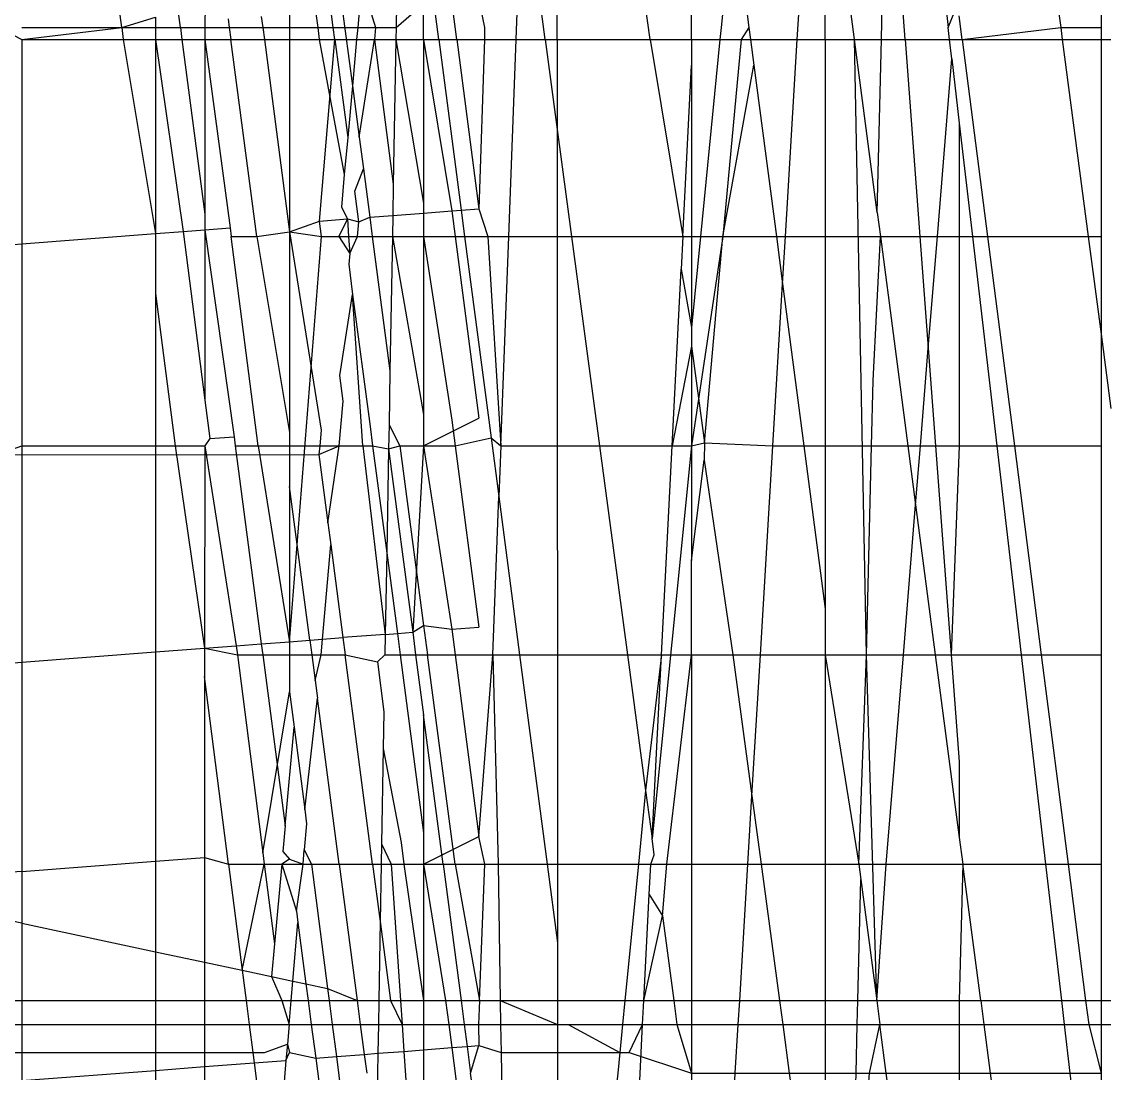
# Model space of a CAD drawing. Extents: x -24961 to 905641, y -154323 to 635957.
# Drawn here: x 396132.732 to 396135.988, y -143407.094 to -143403.946 of the extents above; entities that cross this region are included whole.
import ezdxf

# ---------------------------------------------------------------- set-up
doc = ezdxf.new("R2010")
doc.units = 0
doc.header["$LTSCALE"] = 1000
doc.header["$MEASUREMENT"] = 0

msp = doc.modelspace()

# ---------------------------------------------------------------- linework, layer by layer
for p, q in [((396133.0312, -143403.9625), (396132.9511, -143403.3361)), ((396133.2068, -143403.9625), (396133.1329, -143403.4001)), ((396133.2806, -143403.8922), (396133.2805, -143403.9625)), ((396133.6088, -143403.8922), (396133.618, -143403.9625)), ((396133.6645, -143403.9625), (396133.6553, -143403.8922)), ((396133.6894, -143403.8922), (396133.7218, -143404.1376)), ((396133.744, -143403.8922), (396133.7377, -143403.9625)), ((396133.8538, -143403.8922), (396133.8525, -143403.9625)), ((396133.8525, -143403.9625), (396133.9348, -143403.8922)), ((396133.9348, -143403.9989), (396133.9348, -143403.8922)), ((396133.9804, -143403.9989), (396133.9664, -143403.8922)), ((396134.0341, -143403.9989), (396134.0201, -143403.8922)), ((396134.1007, -143403.8796), (396134.1169, -143403.9625)), ((396134.2124, -143403.9989), (396134.2165, -143403.8922)), ((396134.2991, -143403.9989), (396134.2848, -143403.8922)), ((396134.335, -143403.9989), (396134.335, -143403.8922)), ((396134.613, -143403.9989), (396134.5987, -143403.8922)), ((396134.7367, -143403.9989), (396134.7367, -143403.8922)), ((396134.8323, -143403.8938), (396134.8255, -143403.9625)), ((396134.8997, -143403.8922), (396134.9089, -143403.9625)), ((396135.0536, -143403.9989), (396135.06, -143403.8922)), ((396135.1376, -143403.9989), (396135.1376, -143403.8922)), ((396135.2248, -143403.9989), (396135.2108, -143403.8922)), ((396135.3055, -143403.9989), (396135.3081, -143403.8922)), ((396135.3767, -143403.9989), (396135.3687, -143403.8922)), ((396135.497, -143403.8922), (396135.5051, -143403.9625)), ((396135.5051, -143403.9625), (396135.5339, -143403.8922)), ((396135.833, -143403.8922), (396135.8422, -143403.9625)), ((396135.9629, -143403.8922), (396135.9629, -143403.9625)), ((396133.0312, -143403.9625), (396133.1329, -143403.9318)), ((396133.1329, -143403.9318), (396133.1329, -143403.9625)), ((396133.4492, -143403.9295), (396133.4535, -143403.9625)), ((396133.5339, -143403.923), (396133.5339, -143403.9625)), ((396133.7733, -143403.9047), (396133.7914, -143403.9625)), ((396135.5476, -143403.9989), (396135.5385, -143403.9283)), ((396132.732, -143403.9989), (396133.0312, -143403.9625)), ((396132.732, -143403.9625), (396133.0312, -143403.9625)), ((396133.0312, -143403.9625), (396133.1329, -143403.9625)), ((396133.0312, -143403.9625), (396133.0358, -143403.9989)), ((396133.1329, -143403.9625), (396133.2068, -143403.9625)), ((396133.1329, -143403.9625), (396133.1329, -143403.9989)), ((396133.2068, -143403.9625), (396133.2805, -143403.9625)), ((396133.2068, -143403.9625), (396133.2116, -143403.9989)), ((396133.2805, -143403.9625), (396133.3534, -143403.9625)), ((396133.2805, -143403.9625), (396133.2805, -143403.9989)), ((396133.3501, -143403.9371), (396133.3534, -143403.9625)), ((396133.3534, -143403.9625), (396133.4535, -143403.9625)), ((396133.3534, -143403.9625), (396133.3582, -143403.9989)), ((396133.4535, -143403.9625), (396133.5339, -143403.9625)), ((396133.4535, -143403.9625), (396133.4583, -143403.9989)), ((396133.5339, -143403.9625), (396133.618, -143403.9625)), ((396133.5339, -143403.9625), (396133.5339, -143403.9989)), ((396133.618, -143403.9625), (396133.6645, -143403.9625)), ((396133.618, -143403.9625), (396133.6228, -143403.9989)), ((396133.6645, -143403.9625), (396133.7377, -143403.9625)), ((396133.6693, -143403.9989), (396133.6645, -143403.9625)), ((396133.7377, -143403.9625), (396133.7344, -143403.9989)), ((396133.7377, -143403.9625), (396133.7914, -143403.9625)), ((396133.7914, -143403.9625), (396133.7882, -143403.9989)), ((396133.7914, -143403.9625), (396133.8525, -143403.9625)), ((396133.8525, -143403.9625), (396133.8519, -143403.9989)), ((396134.1169, -143403.9625), (396134.1175, -143403.9989)), ((396134.8255, -143403.9625), (396134.8218, -143403.9989)), ((396134.9089, -143403.9625), (396134.8854, -143403.9989)), ((396134.9089, -143403.9625), (396134.9137, -143403.9989)), ((396135.5094, -143403.9989), (396135.5051, -143403.9625)), ((396135.5476, -143403.9989), (396135.8422, -143403.9625)), ((396135.8422, -143403.9625), (396135.9629, -143403.9625)), ((396135.8422, -143403.9625), (396135.847, -143403.9989)), ((396135.9629, -143403.9625), (396135.9629, -143403.9989)), ((396132.7077, -143403.9862), (396132.732, -143403.9989)), ((396132.732, -143403.9989), (396133.0358, -143403.9989)), ((396132.732, -143403.9989), (396132.732, -143404.6108)), ((396133.0358, -143403.9989), (396133.1329, -143403.9989)), ((396133.0358, -143403.9989), (396133.1329, -143404.5801)), ((396133.1329, -143403.9989), (396133.1329, -143404.5801)), ((396133.1329, -143403.9989), (396133.2116, -143403.9989)), ((396133.1329, -143403.9989), (396133.2152, -143404.5738)), ((396133.2116, -143403.9989), (396133.2805, -143403.9989)), ((396133.2116, -143403.9989), (396133.2802, -143404.5219)), ((396133.2805, -143403.9989), (396133.2802, -143404.5219)), ((396133.2805, -143403.9989), (396133.3582, -143403.9989)), ((396133.2805, -143403.9989), (396133.3559, -143404.563)), ((396133.3582, -143403.9989), (396133.4583, -143403.9989)), ((396133.4356, -143404.5889), (396133.3582, -143403.9989)), ((396133.4583, -143403.9989), (396133.5339, -143403.9989)), ((396133.4583, -143403.9989), (396133.5339, -143404.5743)), ((396133.5339, -143403.9989), (396133.6228, -143403.9989)), ((396133.5339, -143403.9989), (396133.5339, -143404.5743)), ((396133.6228, -143403.9989), (396133.6693, -143403.9989)), ((396133.6228, -143403.9989), (396133.6976, -143404.4034)), ((396133.6235, -143404.5425), (396133.6693, -143403.9989)), ((396133.6693, -143403.9989), (396133.7344, -143403.9989)), ((396133.6693, -143403.9989), (396133.7078, -143404.292)), ((396133.7344, -143403.9989), (396133.7218, -143404.1376)), ((396133.7344, -143403.9989), (396133.7882, -143403.9989)), ((396133.742, -143404.291), (396133.7882, -143403.9989)), ((396133.7882, -143403.9989), (396133.8519, -143403.9989)), ((396133.7882, -143403.9989), (396133.8442, -143404.432)), ((396133.8519, -143403.9989), (396133.8442, -143404.432)), ((396133.8519, -143403.9989), (396133.9348, -143404.4893)), ((396133.8519, -143403.9989), (396133.9348, -143403.9989)), ((396133.9348, -143403.9989), (396134.0195, -143404.5122)), ((396133.9348, -143403.9989), (396133.9804, -143403.9989)), ((396133.9348, -143403.9989), (396133.9348, -143404.4893)), ((396133.9804, -143403.9989), (396134.0475, -143404.5101)), ((396133.9804, -143403.9989), (396134.0341, -143403.9989)), ((396134.0341, -143403.9989), (396134.1007, -143404.506)), ((396134.0341, -143403.9989), (396134.1175, -143403.9989)), ((396134.1175, -143403.9989), (396134.1007, -143404.506)), ((396134.1175, -143403.9989), (396134.2124, -143403.9989)), ((396134.1899, -143404.5889), (396134.2124, -143403.9989)), ((396134.2124, -143403.9989), (396134.2991, -143403.9989)), ((396134.2991, -143403.9989), (396134.335, -143403.9989)), ((396134.2991, -143403.9989), (396134.3351, -143404.2684)), ((396134.335, -143403.9989), (396134.3351, -143404.2684)), ((396134.335, -143403.9989), (396134.613, -143403.9989)), ((396134.613, -143403.9989), (396134.7367, -143403.9989)), ((396134.613, -143403.9989), (396134.7106, -143404.5889)), ((396134.7367, -143403.9989), (396134.8218, -143403.9989)), ((396134.7367, -143403.9989), (396134.7367, -143404.0768)), ((396134.8218, -143403.9989), (396134.7636, -143404.5889)), ((396134.8218, -143403.9989), (396134.8854, -143403.9989)), ((396134.8854, -143403.9989), (396134.8304, -143404.5889)), ((396134.8854, -143403.9989), (396134.9137, -143403.9989)), ((396134.9137, -143403.9989), (396135.0536, -143403.9989)), ((396134.9137, -143403.9989), (396134.9238, -143404.0758)), ((396135.0182, -143404.5889), (396135.0536, -143403.9989)), ((396135.0536, -143403.9989), (396135.1376, -143403.9989)), ((396135.1376, -143403.9989), (396135.2248, -143403.9989)), ((396135.1376, -143403.9989), (396135.1376, -143404.5889)), ((396135.2604, -143405.8417), (396135.2248, -143403.9989)), ((396135.2928, -143404.5171), (396135.2248, -143403.9989)), ((396135.2248, -143403.9989), (396135.3055, -143403.9989)), ((396135.2928, -143404.5171), (396135.3055, -143403.9989)), ((396135.3055, -143403.9989), (396135.3767, -143403.9989)), ((396135.3767, -143403.9989), (396135.5094, -143403.9989)), ((396135.3767, -143403.9989), (396135.4208, -143404.5889)), ((396135.5094, -143403.9989), (396135.5476, -143403.9989)), ((396135.5161, -143404.0569), (396135.5094, -143403.9989)), ((396135.5476, -143403.9989), (396135.6233, -143404.5889)), ((396135.5476, -143403.9989), (396135.847, -143403.9989)), ((396135.847, -143403.9989), (396135.9245, -143404.5889)), ((396135.847, -143403.9989), (396135.9629, -143403.9989)), ((396135.9629, -143403.9989), (396135.9629, -143404.5889)), ((396135.9629, -143403.9989), (396135.992, -143403.9989)), ((396135.473, -143404.5889), (396135.5161, -143404.0569)), ((396135.5161, -143404.0569), (396135.5385, -143404.2493)), ((396134.7106, -143404.5889), (396134.7367, -143404.0768)), ((396134.7367, -143404.0768), (396134.7367, -143404.5889)), ((396134.8304, -143404.5889), (396134.9238, -143404.0758)), ((396134.9238, -143404.0758), (396134.9912, -143404.5889)), ((396133.7218, -143404.1376), (396133.7078, -143404.292)), ((396133.7218, -143404.1376), (396133.742, -143404.291)), ((396135.5385, -143404.2493), (396135.5385, -143404.5889)), ((396135.5385, -143404.2493), (396135.578, -143404.5889)), ((396133.7078, -143404.292), (396133.6976, -143404.4034)), ((396133.742, -143404.291), (396133.7546, -143404.3865)), ((396134.3351, -143404.2684), (396134.3351, -143404.5889)), ((396134.3351, -143404.2684), (396134.3779, -143404.5889)), ((396133.7289, -143404.4529), (396133.7546, -143404.3865)), ((396133.7546, -143404.3865), (396133.7736, -143404.531)), ((396133.6976, -143404.4034), (396133.6888, -143404.5011)), ((396133.7409, -143404.5444), (396133.7289, -143404.4529)), ((396133.8442, -143404.432), (396133.8425, -143404.5258)), ((396133.6888, -143404.5011), (396133.7067, -143404.5362)), ((396133.8425, -143404.5258), (396133.9348, -143404.5187)), ((396133.9348, -143404.4893), (396133.9348, -143404.5187)), ((396133.9348, -143404.5187), (396134.0195, -143404.5122)), ((396133.9348, -143404.5187), (396133.9348, -143404.5889)), ((396134.0195, -143404.5122), (396134.0475, -143404.5101)), ((396134.0195, -143404.5122), (396134.0295, -143404.5889)), ((396134.0475, -143404.5101), (396134.1007, -143404.506)), ((396134.0475, -143404.5101), (396134.0578, -143404.5889)), ((396134.1007, -143404.506), (396134.1271, -143404.5889)), ((396135.2928, -143404.5171), (396135.3023, -143404.5889)), ((396133.2802, -143404.5219), (396133.2802, -143404.5688)), ((396133.5339, -143404.5743), (396133.6235, -143404.5425)), ((396133.6235, -143404.5425), (396133.7067, -143404.5362)), ((396133.6296, -143404.5889), (396133.6235, -143404.5425)), ((396133.7067, -143404.5362), (396133.6808, -143404.5889)), ((396133.7067, -143404.5362), (396133.7409, -143404.5444)), ((396133.7067, -143404.5362), (396133.7102, -143404.5889)), ((396133.737, -143404.5889), (396133.7409, -143404.5444)), ((396133.7409, -143404.5444), (396133.7736, -143404.531)), ((396133.7736, -143404.531), (396133.8425, -143404.5258)), ((396133.7736, -143404.531), (396133.7813, -143404.5889)), ((396133.8425, -143404.5258), (396133.8414, -143404.5889)), ((396132.732, -143404.6108), (396133.1329, -143404.5801)), ((396133.1329, -143404.5801), (396133.2152, -143404.5738)), ((396133.1329, -143404.5801), (396133.1329, -143404.759)), ((396133.2152, -143404.5738), (396133.2802, -143404.5688)), ((396133.2152, -143404.5738), (396133.2799, -143405.0787)), ((396133.2802, -143404.5688), (396133.2799, -143405.0787)), ((396133.2802, -143404.5688), (396133.3559, -143404.563)), ((396133.2802, -143404.5688), (396133.3678, -143405.1885)), ((396133.3559, -143404.563), (396133.3592, -143404.5889)), ((396133.4356, -143404.5889), (396133.5339, -143404.5743)), ((396133.5339, -143404.5743), (396133.6282, -143405.1686)), ((396133.5339, -143404.5743), (396133.6296, -143404.5889)), ((396133.5339, -143404.5743), (396133.5339, -143405.1758)), ((396132.6819, -143404.6146), (396132.732, -143404.6108)), ((396132.732, -143404.6108), (396132.732, -143405.2153)), ((396133.3592, -143404.5889), (396133.4356, -143404.5889)), ((396133.4394, -143405.2153), (396133.3592, -143404.5889)), ((396133.4356, -143404.5889), (396133.5339, -143405.1758)), ((396133.5339, -143405.8022), (396133.6296, -143404.5889)), ((396133.6296, -143404.5889), (396133.6808, -143404.5889)), ((396133.6808, -143404.5889), (396133.7102, -143404.5889)), ((396133.6808, -143404.5889), (396133.7137, -143404.6401)), ((396133.7102, -143404.5889), (396133.737, -143404.5889)), ((396133.7102, -143404.5889), (396133.7137, -143404.6401)), ((396133.7137, -143404.6401), (396133.737, -143404.5889)), ((396133.737, -143404.5889), (396133.7813, -143404.5889)), ((396133.7813, -143404.5889), (396133.8414, -143404.5889)), ((396133.7813, -143404.5889), (396133.8343, -143404.9913)), ((396133.8414, -143404.5889), (396133.8343, -143404.9913)), ((396133.8414, -143404.5889), (396133.9348, -143405.122)), ((396133.8414, -143404.5889), (396133.9348, -143404.5889)), ((396133.9348, -143404.5889), (396134.0196, -143405.1386)), ((396133.9348, -143404.5889), (396134.0295, -143404.5889)), ((396133.9348, -143404.5889), (396133.9348, -143405.122)), ((396134.0295, -143404.5889), (396134.1007, -143405.1324)), ((396134.0295, -143404.5889), (396134.0578, -143404.5889)), ((396134.0578, -143404.5889), (396134.137, -143405.1913)), ((396134.0578, -143404.5889), (396134.1271, -143404.5889)), ((396134.1271, -143404.5889), (396134.166, -143405.2153)), ((396134.1271, -143404.5889), (396134.1899, -143404.5889)), ((396134.166, -143405.2153), (396134.1899, -143404.5889)), ((396134.1899, -143404.5889), (396134.3351, -143404.5889)), ((396134.3351, -143404.5889), (396134.3352, -143405.2153)), ((396134.3351, -143404.5889), (396134.3779, -143404.5889)), ((396134.3779, -143404.5889), (396134.4617, -143405.2153)), ((396134.3779, -143404.5889), (396134.7106, -143404.5889)), ((396134.7106, -143404.5889), (396134.7056, -143404.6869)), ((396134.7106, -143404.5889), (396134.7367, -143404.5889)), ((396134.8304, -143404.5889), (396134.7367, -143405.2153)), ((396134.7636, -143404.5889), (396134.7367, -143404.8616)), ((396134.7367, -143404.5889), (396134.7367, -143404.8616)), ((396134.7367, -143404.5889), (396134.7636, -143404.5889)), ((396134.7636, -143404.5889), (396134.8304, -143404.5889)), ((396134.7755, -143405.2063), (396134.8304, -143404.5889)), ((396134.8304, -143404.5889), (396134.9912, -143404.5889)), ((396134.9912, -143404.5889), (396135.0097, -143404.7305)), ((396134.9912, -143404.5889), (396135.0182, -143404.5889)), ((396135.0097, -143404.7305), (396135.0182, -143404.5889)), ((396135.0182, -143404.5889), (396135.1376, -143404.5889)), ((396135.1376, -143404.5889), (396135.1376, -143405.2153)), ((396135.1376, -143404.5889), (396135.3023, -143404.5889)), ((396135.2805, -143405.0202), (396135.3023, -143404.5889)), ((396135.3023, -143404.5889), (396135.3845, -143405.2153)), ((396135.3023, -143404.5889), (396135.4208, -143404.5889)), ((396135.4208, -143404.5889), (396135.4458, -143404.9234)), ((396135.4208, -143404.5889), (396135.473, -143404.5889)), ((396135.4458, -143404.9234), (396135.473, -143404.5889)), ((396135.473, -143404.5889), (396135.5385, -143404.5889)), ((396135.5385, -143404.5889), (396135.5385, -143405.2153)), ((396135.5385, -143404.5889), (396135.578, -143404.5889)), ((396135.578, -143404.5889), (396135.6509, -143405.2153)), ((396135.578, -143404.5889), (396135.6233, -143404.5889)), ((396135.6233, -143404.5889), (396135.7037, -143405.2153)), ((396135.6233, -143404.5889), (396135.9245, -143404.5889)), ((396135.9245, -143404.5889), (396135.9629, -143404.5889)), ((396135.9245, -143404.5889), (396135.9629, -143404.8816)), ((396135.9629, -143404.5889), (396135.9629, -143404.8816)), ((396133.7137, -143404.6401), (396133.7112, -143404.6717)), ((396133.7112, -143404.6717), (396133.722, -143404.7621)), ((396134.6788, -143405.2153), (396134.7056, -143404.6869)), ((396134.7056, -143404.6869), (396134.7367, -143404.8616)), ((396134.9807, -143405.2153), (396135.0097, -143404.7305)), ((396135.0097, -143404.7305), (396135.0734, -143405.2153)), ((396133.1329, -143404.759), (396133.1329, -143405.2153)), ((396133.1329, -143404.759), (396133.1913, -143405.2153)), ((396133.6842, -143405.005), (396133.722, -143404.7621)), ((396133.722, -143404.7621), (396133.7749, -143405.1573)), ((396133.7528, -143405.2153), (396133.722, -143404.7621)), ((396134.7367, -143404.8616), (396134.7367, -143404.9174)), ((396135.9629, -143404.8816), (396135.9629, -143405.2153)), ((396135.9629, -143404.8816), (396135.992, -143405.1033)), ((396134.7367, -143404.9174), (396134.6788, -143405.2153)), ((396134.7367, -143404.9174), (396134.7755, -143405.2063)), ((396134.7367, -143404.9174), (396134.7367, -143405.2153)), ((396135.4222, -143405.2153), (396135.4458, -143404.9234)), ((396135.4458, -143404.9234), (396135.4677, -143405.2153)), ((396133.6943, -143405.0818), (396133.6842, -143405.005)), ((396133.8343, -143404.9913), (396133.8315, -143405.153)), ((396135.2758, -143405.2153), (396135.2805, -143405.0202)), ((396133.2799, -143405.0787), (396133.2947, -143405.1941)), ((396133.6827, -143405.2153), (396133.6943, -143405.0818)), ((396133.9348, -143405.122), (396133.9348, -143405.2153)), ((396133.9348, -143405.2153), (396134.1007, -143405.1324)), ((396134.0196, -143405.1386), (396134.0297, -143405.2153)), ((396133.6282, -143405.1686), (396133.624, -143405.2153)), ((396133.7749, -143405.1573), (396133.7825, -143405.2153)), ((396133.8315, -143405.153), (396133.8302, -143405.2244)), ((396133.8315, -143405.153), (396133.8638, -143405.2153)), ((396133.2947, -143405.1941), (396133.2799, -143405.2153)), ((396133.2947, -143405.1941), (396133.3678, -143405.1885)), ((396133.3678, -143405.1885), (396133.3713, -143405.2153)), ((396133.5339, -143405.1758), (396133.5339, -143405.2153)), ((396134.0297, -143405.2153), (396134.137, -143405.1913)), ((396134.137, -143405.1913), (396134.1601, -143405.3678)), ((396134.137, -143405.1913), (396134.166, -143405.2153)), ((396132.6561, -143405.243), (396132.732, -143405.2153)), ((396132.732, -143405.2153), (396132.732, -143405.8636)), ((396132.732, -143405.2153), (396133.1329, -143405.2153)), ((396133.1329, -143405.2153), (396133.1329, -143405.8329)), ((396133.1329, -143405.2153), (396133.1913, -143405.2153)), ((396133.1913, -143405.2153), (396133.2799, -143405.2153)), ((396133.1913, -143405.2153), (396133.2795, -143405.8216)), ((396133.2799, -143405.2153), (396133.2795, -143405.8216)), ((396133.2799, -143405.2153), (396133.3742, -143405.8144)), ((396133.3713, -143405.2153), (396133.4394, -143405.2153)), ((396133.3713, -143405.2153), (396133.4492, -143405.8087)), ((396133.4394, -143405.2153), (396133.5339, -143405.2153)), ((396133.4394, -143405.2153), (396133.5339, -143405.8022)), ((396133.5339, -143405.2153), (396133.624, -143405.2153)), ((396133.5339, -143405.2153), (396133.5339, -143405.337)), ((396133.6215, -143405.2419), (396133.6827, -143405.2153)), ((396133.624, -143405.2153), (396133.6215, -143405.2419)), ((396133.624, -143405.2153), (396133.6827, -143405.2153)), ((396133.6484, -143405.4466), (396133.6827, -143405.2153)), ((396133.6827, -143405.2153), (396133.7528, -143405.2153)), ((396133.7528, -143405.2153), (396133.7825, -143405.2153)), ((396133.7528, -143405.2153), (396133.8204, -143405.7803)), ((396133.7825, -143405.2153), (396133.8302, -143405.2244)), ((396133.7825, -143405.2153), (396133.8247, -143405.5361)), ((396133.8302, -143405.2244), (396133.8247, -143405.5361)), ((396133.8302, -143405.2244), (396133.8638, -143405.2153)), ((396133.8302, -143405.2244), (396133.9024, -143405.774)), ((396133.8638, -143405.2153), (396133.9348, -143405.7535)), ((396133.8638, -143405.2153), (396133.9348, -143405.2153)), ((396133.9348, -143405.2153), (396133.9024, -143405.774)), ((396133.9348, -143405.2153), (396134.0192, -143405.765)), ((396133.9348, -143405.2153), (396134.0297, -143405.2153)), ((396134.0297, -143405.2153), (396134.1007, -143405.7588)), ((396134.166, -143405.2153), (396134.1601, -143405.3678)), ((396134.166, -143405.2153), (396134.3352, -143405.2153)), ((396134.3352, -143405.2153), (396134.3354, -143405.8417)), ((396134.3352, -143405.2153), (396134.4617, -143405.2153)), ((396134.4617, -143405.2153), (396134.6788, -143405.2153)), ((396134.4617, -143405.2153), (396134.5454, -143405.8417)), ((396134.7367, -143405.2153), (396134.6189, -143406.3919)), ((396134.6469, -143405.8417), (396134.6788, -143405.2153)), ((396134.6788, -143405.2153), (396134.7367, -143405.2153)), ((396134.7367, -143405.2153), (396134.7755, -143405.2063)), ((396134.7367, -143405.2153), (396134.7367, -143405.5589)), ((396134.7755, -143405.2063), (396134.7746, -143405.2584)), ((396134.7755, -143405.2063), (396134.9807, -143405.2153)), ((396134.9432, -143405.8417), (396134.9807, -143405.2153)), ((396134.9807, -143405.2153), (396135.0734, -143405.2153)), ((396135.0734, -143405.2153), (396135.1376, -143405.2153)), ((396135.0734, -143405.2153), (396135.1376, -143405.704)), ((396135.1376, -143405.2153), (396135.2758, -143405.2153)), ((396135.1376, -143405.2153), (396135.1376, -143405.704)), ((396135.2604, -143405.8417), (396135.2758, -143405.2153)), ((396135.2758, -143405.2153), (396135.3845, -143405.2153)), ((396135.3845, -143405.2153), (396135.4222, -143405.2153)), ((396135.3845, -143405.2153), (396135.4078, -143405.3925)), ((396135.4078, -143405.3925), (396135.4222, -143405.2153)), ((396135.4222, -143405.2153), (396135.4677, -143405.2153)), ((396135.4677, -143405.2153), (396135.5385, -143405.2153)), ((396135.4677, -143405.2153), (396135.5146, -143405.8417)), ((396135.5385, -143405.2153), (396135.5146, -143405.8417)), ((396135.5385, -143405.2153), (396135.6509, -143405.2153)), ((396135.6509, -143405.2153), (396135.7037, -143405.2153)), ((396135.6509, -143405.2153), (396135.7238, -143405.8417)), ((396135.7037, -143405.2153), (396135.9629, -143405.2153)), ((396135.7037, -143405.2153), (396135.784, -143405.8417)), ((396135.9629, -143405.2153), (396135.9629, -143405.8417)), ((396132.6561, -143405.243), (396133.6215, -143405.2419)), ((396133.6215, -143405.2419), (396133.6484, -143405.4466)), ((396134.7367, -143405.5589), (396134.7746, -143405.2584)), ((396134.7746, -143405.2584), (396134.861, -143405.8417)), ((396133.5339, -143405.337), (396133.5339, -143405.8022)), ((396133.5944, -143405.7976), (396133.5339, -143405.337)), ((396134.142, -143405.8417), (396134.1601, -143405.3678)), ((396134.1601, -143405.3678), (396134.2223, -143405.8417)), ((396135.3714, -143405.8417), (396135.4078, -143405.3925)), ((396135.4078, -143405.3925), (396135.4668, -143405.8417)), ((396133.6484, -143405.4466), (396133.657, -143405.5117)), ((396133.6324, -143405.7946), (396133.657, -143405.5117)), ((396133.657, -143405.5117), (396133.6935, -143405.79)), ((396133.8247, -143405.5361), (396133.8204, -143405.7803)), ((396133.8247, -143405.5361), (396133.8564, -143405.7775)), ((396134.7367, -143405.8417), (396134.7367, -143405.5589)), ((396135.1376, -143405.704), (396135.1376, -143405.8417)), ((396133.9024, -143405.774), (396133.9348, -143405.7535)), ((396133.9348, -143405.7535), (396134.0192, -143405.765)), ((396133.9348, -143405.7535), (396133.9464, -143405.8417)), ((396133.6324, -143405.7946), (396133.6935, -143405.79)), ((396133.8204, -143405.7803), (396133.6935, -143405.79)), ((396133.6935, -143405.79), (396133.7003, -143405.8417)), ((396133.8204, -143405.7803), (396133.8193, -143405.8417)), ((396133.8204, -143405.7803), (396133.8564, -143405.7775)), ((396133.8564, -143405.7775), (396133.9024, -143405.774)), ((396133.8564, -143405.7775), (396133.8648, -143405.8417)), ((396133.9024, -143405.774), (396133.9112, -143405.8417)), ((396134.0192, -143405.765), (396134.1007, -143405.7588)), ((396134.0192, -143405.765), (396134.0293, -143405.8417)), ((396133.1329, -143405.8329), (396133.2795, -143405.8216)), ((396133.2795, -143405.8216), (396133.3742, -143405.8144)), ((396133.2795, -143405.8216), (396133.2795, -143405.9059)), ((396133.2795, -143405.8216), (396133.3777, -143405.8417)), ((396133.3742, -143405.8144), (396133.4492, -143405.8087)), ((396133.3742, -143405.8144), (396133.3777, -143405.8417)), ((396133.4492, -143405.8087), (396133.5339, -143405.8022)), ((396133.4492, -143405.8087), (396133.4535, -143405.8417)), ((396133.5339, -143405.8022), (396133.5944, -143405.7976)), ((396133.5339, -143405.8022), (396133.5339, -143405.8417)), ((396133.5944, -143405.7976), (396133.6324, -143405.7946)), ((396133.5944, -143405.7976), (396133.6001, -143405.8417)), ((396133.6283, -143405.8417), (396133.6324, -143405.7946)), ((396132.732, -143405.8636), (396133.1329, -143405.8329)), ((396133.1329, -143405.8329), (396133.1329, -143406.4593)), ((396133.3777, -143405.8417), (396133.4538, -143406.4347)), ((396133.3777, -143405.8417), (396133.4535, -143405.8417)), ((396133.4535, -143405.8417), (396133.5207, -143406.3531)), ((396133.4535, -143405.8417), (396133.5339, -143405.8417)), ((396133.5339, -143405.8417), (396133.6001, -143405.8417)), ((396133.5339, -143405.8417), (396133.5339, -143405.9523)), ((396133.6001, -143405.8417), (396133.6102, -143405.9185)), ((396133.6001, -143405.8417), (396133.6283, -143405.8417)), ((396133.6102, -143405.9185), (396133.6283, -143405.8417)), ((396133.6283, -143405.8417), (396133.7003, -143405.8417)), ((396133.7003, -143405.8417), (396133.7967, -143405.8628)), ((396133.7825, -143406.4681), (396133.7003, -143405.8417)), ((396133.7967, -143405.8628), (396133.8193, -143405.8417)), ((396133.8193, -143405.8417), (396133.8648, -143405.8417)), ((396133.8648, -143405.8417), (396133.9348, -143406.3748)), ((396133.8648, -143405.8417), (396133.9112, -143405.8417)), ((396133.9112, -143405.8417), (396133.9348, -143406.0211)), ((396133.9112, -143405.8417), (396133.9464, -143405.8417)), ((396133.9464, -143405.8417), (396134.0293, -143405.8417)), ((396134.029, -143406.4681), (396133.9464, -143405.8417)), ((396134.0293, -143405.8417), (396134.1007, -143406.3852)), ((396134.0293, -143405.8417), (396134.142, -143405.8417)), ((396134.1007, -143406.3852), (396134.142, -143405.8417)), ((396134.142, -143405.8417), (396134.1578, -143406.4681)), ((396134.142, -143405.8417), (396134.2223, -143405.8417)), ((396134.2223, -143405.8417), (396134.3046, -143406.4681)), ((396134.2223, -143405.8417), (396134.3354, -143405.8417)), ((396134.3354, -143405.8417), (396134.3355, -143406.4681)), ((396134.3354, -143405.8417), (396134.5454, -143405.8417)), ((396134.5454, -143405.8417), (396134.5997, -143406.2479)), ((396134.5454, -143405.8417), (396134.6469, -143405.8417)), ((396134.6469, -143405.8417), (396134.5997, -143406.2479)), ((396134.6189, -143406.3919), (396134.6469, -143405.8417)), ((396134.6469, -143405.8417), (396134.7367, -143405.8417)), ((396134.6635, -143406.4681), (396134.7367, -143405.8417)), ((396134.7367, -143405.8417), (396134.7367, -143406.4681)), ((396134.7367, -143405.8417), (396134.861, -143405.8417)), ((396134.861, -143405.8417), (396134.9179, -143406.2639)), ((396134.861, -143405.8417), (396134.9432, -143405.8417)), ((396134.9179, -143406.2639), (396134.9432, -143405.8417)), ((396134.9432, -143405.8417), (396135.1376, -143405.8417)), ((396135.1376, -143405.8417), (396135.1376, -143406.4681)), ((396135.1376, -143405.8417), (396135.2379, -143406.4681)), ((396135.1376, -143405.8417), (396135.2604, -143405.8417)), ((396135.2379, -143406.4681), (396135.2604, -143405.8417)), ((396135.2916, -143406.8769), (396135.2604, -143405.8417)), ((396135.2604, -143405.8417), (396135.3714, -143405.8417)), ((396135.3197, -143406.4681), (396135.3714, -143405.8417)), ((396135.3714, -143405.8417), (396135.4668, -143405.8417)), ((396135.4668, -143405.8417), (396135.5385, -143406.3881)), ((396135.4668, -143405.8417), (396135.5146, -143405.8417)), ((396135.5146, -143405.8417), (396135.5385, -143406.1619)), ((396135.5146, -143405.8417), (396135.7238, -143405.8417)), ((396135.7238, -143405.8417), (396135.7967, -143406.4681)), ((396135.7238, -143405.8417), (396135.784, -143405.8417)), ((396135.784, -143405.8417), (396135.8644, -143406.4681)), ((396135.784, -143405.8417), (396135.9629, -143405.8417)), ((396135.9629, -143405.8417), (396135.9629, -143406.4681)), ((396132.6304, -143405.8713), (396132.732, -143405.8636)), ((396132.732, -143405.8636), (396132.732, -143406.49)), ((396133.7967, -143405.8628), (396133.8163, -143406.0117)), ((396133.2795, -143405.9059), (396133.2792, -143406.4481)), ((396133.3513, -143406.4681), (396133.2795, -143405.9059)), ((396133.6102, -143405.9185), (396133.6171, -143405.971)), ((396133.4538, -143406.4347), (396133.5339, -143405.9523)), ((396133.5339, -143405.9523), (396133.5475, -143406.0583)), ((396133.579, -143406.3044), (396133.6171, -143405.971)), ((396133.6824, -143406.4681), (396133.6171, -143405.971)), ((396133.8163, -143406.0117), (396133.8143, -143406.1219)), ((396133.9348, -143406.0211), (396133.9348, -143406.3748)), ((396133.9935, -143406.4681), (396133.9348, -143406.0211)), ((396133.5207, -143406.3531), (396133.5475, -143406.0583)), ((396133.5475, -143406.0583), (396133.579, -143406.3044)), ((396133.8143, -143406.1219), (396133.8093, -143406.4075)), ((396133.8143, -143406.1219), (396133.8676, -143406.403)), ((396135.5385, -143406.1619), (396135.5385, -143406.3881)), ((396134.5997, -143406.2479), (396134.5779, -143406.4681)), ((396134.5997, -143406.2479), (396134.6189, -143406.3919)), ((396134.9056, -143406.4681), (396134.9179, -143406.2639)), ((396134.9179, -143406.2639), (396134.9454, -143406.4681)), ((396133.579, -143406.3044), (396133.5845, -143406.3473)), ((396133.5207, -143406.3531), (396133.5137, -143406.4301)), ((396133.5845, -143406.3473), (396133.5777, -143406.4252)), ((396133.9348, -143406.3748), (396133.9348, -143406.4681)), ((396133.8093, -143406.4075), (396133.8082, -143406.4681)), ((396133.8093, -143406.4075), (396133.8378, -143406.4681)), ((396133.8676, -143406.403), (396133.8761, -143406.4681)), ((396133.9348, -143406.4681), (396134.1007, -143406.3852)), ((396134.1181, -143406.4681), (396134.1007, -143406.3852)), ((396134.6254, -143406.4405), (396134.6189, -143406.3919)), ((396135.5385, -143406.3881), (396135.549, -143406.4681)), ((396133.4538, -143406.4347), (396133.458, -143406.4681)), ((396133.5137, -143406.4301), (396133.5339, -143406.4534)), ((396133.574, -143406.4681), (396133.5777, -143406.4252)), ((396133.5777, -143406.4252), (396133.5999, -143406.4681)), ((396134.6151, -143406.4681), (396134.6254, -143406.4405)), ((396132.732, -143406.49), (396133.1329, -143406.4593)), ((396133.1329, -143406.4593), (396133.2792, -143406.4481)), ((396133.1329, -143406.4593), (396133.1329, -143406.7307)), ((396133.2792, -143406.4481), (396133.279, -143406.7618)), ((396133.2792, -143406.4481), (396133.3513, -143406.4681)), ((396133.3513, -143406.4681), (396133.392, -143406.7859)), ((396133.3513, -143406.4681), (396133.458, -143406.4681)), ((396133.392, -143406.7859), (396133.458, -143406.4681)), ((396133.458, -143406.4681), (396133.4886, -143406.7067)), ((396133.458, -143406.4681), (396133.5103, -143406.4681)), ((396133.5103, -143406.4681), (396133.4886, -143406.7067)), ((396133.5339, -143406.4534), (396133.5103, -143406.4681)), ((396133.5103, -143406.4681), (396133.5543, -143406.6091)), ((396133.5103, -143406.4681), (396133.574, -143406.4681)), ((396133.5339, -143406.4534), (396133.574, -143406.4681)), ((396133.5543, -143406.6091), (396133.574, -143406.4681)), ((396133.574, -143406.4681), (396133.5999, -143406.4681)), ((396133.5999, -143406.4681), (396133.6476, -143406.8403)), ((396133.5999, -143406.4681), (396133.6824, -143406.4681)), ((396133.6824, -143406.4681), (396133.7361, -143406.8769)), ((396133.6824, -143406.4681), (396133.7825, -143406.4681)), ((396133.7825, -143406.4681), (396133.8052, -143406.6402)), ((396133.7825, -143406.4681), (396133.8082, -143406.4681)), ((396133.8082, -143406.4681), (396133.8052, -143406.6402)), ((396133.8082, -143406.4681), (396133.8378, -143406.4681)), ((396133.8378, -143406.4681), (396133.8656, -143406.8769)), ((396133.8378, -143406.4681), (396133.8761, -143406.4681)), ((396133.8761, -143406.4681), (396133.9348, -143406.8769)), ((396133.8761, -143406.4681), (396133.9348, -143406.4681)), ((396133.9348, -143406.4681), (396133.9348, -143406.8769)), ((396133.9348, -143406.4681), (396134.0007, -143406.8769)), ((396133.9348, -143406.4681), (396133.9935, -143406.4681)), ((396133.9935, -143406.4681), (396134.0472, -143406.8769)), ((396133.9935, -143406.4681), (396134.029, -143406.4681)), ((396134.029, -143406.4681), (396134.1025, -143406.8769)), ((396134.029, -143406.4681), (396134.1181, -143406.4681)), ((396134.1025, -143406.8769), (396134.1181, -143406.4681)), ((396134.1181, -143406.4681), (396134.1578, -143406.4681)), ((396134.1578, -143406.4681), (396134.1644, -143406.8769)), ((396134.1578, -143406.4681), (396134.3046, -143406.4681)), ((396134.3046, -143406.4681), (396134.3355, -143406.7035)), ((396134.3046, -143406.4681), (396134.3355, -143406.4681)), ((396134.3355, -143406.4681), (396134.3355, -143406.7035)), ((396134.3355, -143406.4681), (396134.5779, -143406.4681)), ((396134.5779, -143406.4681), (396134.5374, -143406.8769)), ((396134.5779, -143406.4681), (396134.6151, -143406.4681)), ((396134.6104, -143406.5593), (396134.6151, -143406.4681)), ((396134.6151, -143406.4681), (396134.6635, -143406.4681)), ((396134.6498, -143406.6226), (396134.6635, -143406.4681)), ((396134.6635, -143406.4681), (396134.7367, -143406.4681)), ((396134.7367, -143406.4681), (396134.7367, -143406.8769)), ((396134.7367, -143406.4681), (396134.9056, -143406.4681)), ((396134.8812, -143406.8769), (396134.9056, -143406.4681)), ((396134.9056, -143406.4681), (396134.9454, -143406.4681)), ((396134.9454, -143406.4681), (396135.0004, -143406.8769)), ((396134.9454, -143406.4681), (396135.1376, -143406.4681)), ((396135.1376, -143406.4681), (396135.1376, -143406.8769)), ((396135.1376, -143406.4681), (396135.2379, -143406.4681)), ((396135.2379, -143406.4681), (396135.244, -143406.5142)), ((396135.2379, -143406.4681), (396135.3197, -143406.4681)), ((396135.2916, -143406.8769), (396135.3197, -143406.4681)), ((396135.3197, -143406.4681), (396135.549, -143406.4681)), ((396135.549, -143406.4681), (396135.5385, -143406.8769)), ((396135.549, -143406.4681), (396135.7967, -143406.4681)), ((396135.6027, -143406.8769), (396135.549, -143406.4681)), ((396135.7967, -143406.4681), (396135.8644, -143406.4681)), ((396135.7967, -143406.4681), (396135.8443, -143406.8769)), ((396135.8644, -143406.4681), (396135.9169, -143406.8769)), ((396135.8644, -143406.4681), (396135.9629, -143406.4681)), ((396135.9629, -143406.4681), (396135.9629, -143406.8769)), ((396132.732, -143406.49), (396132.4963, -143406.508)), ((396132.732, -143406.49), (396132.732, -143406.6454)), ((396135.2351, -143406.8769), (396135.244, -143406.5142)), ((396135.244, -143406.5142), (396135.2916, -143406.8769)), ((396134.5943, -143406.8769), (396134.6104, -143406.5593)), ((396134.6104, -143406.5593), (396134.6498, -143406.6226)), ((396132.732, -143406.6454), (396132.5086, -143406.5978)), ((396133.5543, -143406.6091), (396133.5588, -143406.6433)), ((396134.5943, -143406.8769), (396134.6498, -143406.6226)), ((396134.6498, -143406.6226), (396134.6838, -143406.8769)), ((396132.732, -143406.6454), (396132.732, -143406.8769)), ((396132.732, -143406.6454), (396133.1329, -143406.7307)), ((396133.5436, -143406.8182), (396133.5588, -143406.6433)), ((396133.5588, -143406.6433), (396133.5829, -143406.8265)), ((396133.8052, -143406.6402), (396133.801, -143406.8769)), ((396133.8052, -143406.6402), (396133.8362, -143406.8769)), ((396133.1329, -143406.7307), (396133.1329, -143406.8769)), ((396133.1329, -143406.7307), (396133.279, -143406.7618)), ((396133.4886, -143406.7067), (396133.4797, -143406.8045)), ((396134.3355, -143406.7035), (396134.3355, -143406.8769)), ((396133.279, -143406.7618), (396133.279, -143406.8769)), ((396133.279, -143406.7618), (396133.392, -143406.7859)), ((396133.392, -143406.7859), (396133.4036, -143406.8769)), ((396133.392, -143406.7859), (396133.4797, -143406.8045)), ((396133.4797, -143406.8045), (396133.5104, -143406.8769)), ((396133.4797, -143406.8045), (396133.5436, -143406.8182)), ((396133.5385, -143406.8769), (396133.5436, -143406.8182)), ((396133.5436, -143406.8182), (396133.5829, -143406.8265)), ((396133.5829, -143406.8265), (396133.5895, -143406.8769)), ((396133.5829, -143406.8265), (396133.6476, -143406.8403)), ((396133.6476, -143406.8403), (396133.6523, -143406.8769)), ((396133.6476, -143406.8403), (396133.7361, -143406.8769)), ((396132.5466, -143406.8769), (396132.732, -143406.8769)), ((396132.732, -143406.8769), (396132.732, -143406.9485)), ((396132.732, -143406.8769), (396133.1329, -143406.8769)), ((396133.1329, -143406.8769), (396133.1329, -143406.9485)), ((396133.1329, -143406.8769), (396133.279, -143406.8769)), ((396133.279, -143406.8769), (396133.2789, -143406.9485)), ((396133.279, -143406.8769), (396133.4036, -143406.8769)), ((396133.4036, -143406.8769), (396133.4127, -143406.9485)), ((396133.4036, -143406.8769), (396133.5104, -143406.8769)), ((396133.5104, -143406.8769), (396133.5323, -143406.9485)), ((396133.5104, -143406.8769), (396133.5385, -143406.8769)), ((396133.5323, -143406.9485), (396133.5385, -143406.8769)), ((396133.5385, -143406.8769), (396133.5895, -143406.8769)), ((396133.5895, -143406.8769), (396133.5989, -143406.9485)), ((396133.5895, -143406.8769), (396133.6523, -143406.8769)), ((396133.6523, -143406.8769), (396133.6615, -143406.9485)), ((396133.6523, -143406.8769), (396133.7361, -143406.8769)), ((396133.7361, -143406.8769), (396133.7455, -143406.9485)), ((396133.7361, -143406.8769), (396133.801, -143406.8769)), ((396133.801, -143406.8769), (396133.7997, -143406.9485)), ((396133.801, -143406.8769), (396133.8656, -143406.8769)), ((396133.8362, -143406.8769), (396133.8704, -143406.9485)), ((396133.8656, -143406.8769), (396133.8704, -143406.9485)), ((396133.8656, -143406.8769), (396133.9348, -143406.8769)), ((396133.9348, -143406.8769), (396133.9348, -143406.9485)), ((396133.9348, -143406.8769), (396134.0007, -143406.8769)), ((396134.0007, -143406.8769), (396134.0101, -143406.9485)), ((396134.0007, -143406.8769), (396134.0472, -143406.8769)), ((396134.0472, -143406.8769), (396134.0566, -143406.9485)), ((396134.0472, -143406.8769), (396134.1025, -143406.8769)), ((396134.1025, -143406.8769), (396134.0998, -143406.9485)), ((396134.1025, -143406.8769), (396134.1644, -143406.8769)), ((396134.1644, -143406.8769), (396134.1656, -143406.9485)), ((396134.1644, -143406.8769), (396134.3356, -143406.9485)), ((396134.1644, -143406.8769), (396134.3355, -143406.8769)), ((396134.3355, -143406.8769), (396134.3356, -143406.9485)), ((396134.3355, -143406.8769), (396134.5374, -143406.8769)), ((396134.5374, -143406.8769), (396134.5303, -143406.9485)), ((396134.5374, -143406.8769), (396134.5943, -143406.8769)), ((396134.5907, -143406.9485), (396134.5943, -143406.8769)), ((396134.5943, -143406.8769), (396134.6838, -143406.8769)), ((396134.6838, -143406.8769), (396134.6933, -143406.9485)), ((396134.6838, -143406.8769), (396134.7367, -143406.8769)), ((396134.7367, -143406.8769), (396134.7367, -143406.9485)), ((396134.7367, -143406.8769), (396134.8812, -143406.8769)), ((396134.8769, -143406.9485), (396134.8812, -143406.8769)), ((396134.8812, -143406.8769), (396135.0004, -143406.8769)), ((396135.0004, -143406.8769), (396135.01, -143406.9485)), ((396135.0004, -143406.8769), (396135.1376, -143406.8769)), ((396135.1376, -143406.8769), (396135.1376, -143406.9485)), ((396135.1376, -143406.8769), (396135.2351, -143406.8769)), ((396135.2333, -143406.9485), (396135.2351, -143406.8769)), ((396135.2351, -143406.8769), (396135.2916, -143406.8769)), ((396135.2916, -143406.8769), (396135.301, -143406.9485)), ((396135.2916, -143406.8769), (396135.5385, -143406.8769)), ((396135.5385, -143406.8769), (396135.5385, -143406.9485)), ((396135.5385, -143406.8769), (396135.6027, -143406.8769)), ((396135.6027, -143406.8769), (396135.6121, -143406.9485)), ((396135.6027, -143406.8769), (396135.8443, -143406.8769)), ((396135.8443, -143406.8769), (396135.8526, -143406.9485)), ((396135.8443, -143406.8769), (396135.9169, -143406.8769)), ((396135.9169, -143406.8769), (396135.926, -143406.9485)), ((396135.9169, -143406.8769), (396135.9629, -143406.8769)), ((396135.9629, -143406.8769), (396135.9629, -143406.9485)), ((396135.9629, -143406.8769), (396135.992, -143406.8769)), ((396132.5564, -143406.9485), (396132.732, -143406.9485)), ((396132.732, -143406.9485), (396132.732, -143407.0325)), ((396132.732, -143406.9485), (396133.1329, -143406.9485)), ((396133.1329, -143406.9485), (396133.1329, -143407.0325)), ((396133.1329, -143406.9485), (396133.2789, -143406.9485)), ((396133.2789, -143406.9485), (396133.2789, -143407.0325)), ((396133.2789, -143406.9485), (396133.4127, -143406.9485)), ((396133.4127, -143406.9485), (396133.4235, -143407.0325)), ((396133.4127, -143406.9485), (396133.5323, -143406.9485)), ((396133.5323, -143406.9485), (396133.5272, -143407.0077)), ((396133.5323, -143406.9485), (396133.5989, -143406.9485)), ((396133.5989, -143406.9485), (396133.6121, -143407.049)), ((396133.5989, -143406.9485), (396133.6615, -143406.9485)), ((396133.6615, -143406.9485), (396133.6738, -143407.0443)), ((396133.6615, -143406.9485), (396133.7455, -143406.9485)), ((396133.7455, -143406.9485), (396133.7572, -143407.0379)), ((396133.7455, -143406.9485), (396133.7997, -143406.9485)), ((396133.7997, -143406.9485), (396133.7982, -143407.0347)), ((396133.7997, -143406.9485), (396133.8704, -143406.9485)), ((396133.8704, -143406.9485), (396133.8759, -143407.0288)), ((396133.8704, -143406.9485), (396133.9348, -143406.9485)), ((396133.9348, -143406.9485), (396133.9348, -143407.0243)), ((396133.9348, -143406.9485), (396134.0101, -143406.9485)), ((396134.0101, -143406.9485), (396134.0192, -143407.0178)), ((396134.0101, -143406.9485), (396134.0566, -143406.9485)), ((396134.0566, -143406.9485), (396134.0652, -143407.0143)), ((396134.0566, -143406.9485), (396134.0998, -143406.9485)), ((396134.0998, -143406.9485), (396134.1007, -143407.0116)), ((396134.0998, -143406.9485), (396134.1656, -143406.9485)), ((396134.1656, -143406.9485), (396134.167, -143407.0325)), ((396134.1656, -143406.9485), (396134.3356, -143406.9485)), ((396134.3356, -143406.9485), (396134.3677, -143406.9485)), ((396134.3356, -143406.9485), (396134.3356, -143407.0325)), ((396134.3677, -143406.9485), (396134.5222, -143407.0325)), ((396134.3677, -143406.9485), (396134.5303, -143406.9485)), ((396134.5303, -143406.9485), (396134.5222, -143407.0325)), ((396134.5303, -143406.9485), (396134.5907, -143406.9485)), ((396134.5507, -143407.0325), (396134.5907, -143406.9485)), ((396134.58, -143407.1578), (396134.5907, -143406.9485)), ((396134.5907, -143406.9485), (396134.6933, -143406.9485)), ((396134.6933, -143406.9485), (396134.7367, -143407.0944)), ((396134.6933, -143406.9485), (396134.7367, -143406.9485)), ((396134.7367, -143406.9485), (396134.7367, -143407.0944)), ((396134.7367, -143406.9485), (396134.8769, -143406.9485)), ((396134.8681, -143407.0944), (396134.8769, -143406.9485)), ((396134.8769, -143406.9485), (396135.01, -143406.9485)), ((396135.01, -143406.9485), (396135.0297, -143407.0944)), ((396135.01, -143406.9485), (396135.1376, -143406.9485)), ((396135.1376, -143406.9485), (396135.1376, -143407.0944)), ((396135.1376, -143406.9485), (396135.2333, -143406.9485)), ((396135.2298, -143407.0944), (396135.2333, -143406.9485)), ((396135.2333, -143406.9485), (396135.301, -143406.9485)), ((396135.2697, -143407.0944), (396135.301, -143406.9485)), ((396135.3202, -143407.0944), (396135.301, -143406.9485)), ((396135.301, -143406.9485), (396135.5385, -143406.9485)), ((396135.5385, -143406.9485), (396135.5385, -143407.0944)), ((396135.5385, -143406.9485), (396135.6121, -143406.9485)), ((396135.6121, -143406.9485), (396135.6313, -143407.0944)), ((396135.6121, -143406.9485), (396135.8526, -143406.9485)), ((396135.8526, -143406.9485), (396135.8696, -143407.0944)), ((396135.8526, -143406.9485), (396135.926, -143406.9485)), ((396135.926, -143406.9485), (396135.9629, -143407.0944)), ((396135.926, -143406.9485), (396135.9629, -143406.9485)), ((396135.9629, -143406.9485), (396135.9629, -143407.0944)), ((396135.9629, -143406.9485), (396135.992, -143406.9485)), ((396133.459, -143407.0325), (396133.5272, -143407.0077)), ((396133.5272, -143407.0077), (396133.523, -143407.0558)), ((396133.5272, -143407.0077), (396133.5339, -143407.0325)), ((396133.8759, -143407.0288), (396133.9348, -143407.0243)), ((396133.9348, -143407.0243), (396134.0192, -143407.0178)), ((396133.9348, -143407.0243), (396133.9348, -143407.1578)), ((396134.0192, -143407.0178), (396134.0652, -143407.0143)), ((396134.0192, -143407.0178), (396134.0376, -143407.1578)), ((396134.0652, -143407.0143), (396134.1007, -143407.0116)), ((396134.0652, -143407.0143), (396134.0757, -143407.0944)), ((396134.0757, -143407.0944), (396134.1007, -143407.0116)), ((396134.1007, -143407.0116), (396134.167, -143407.0325)), ((396132.5827, -143407.0325), (396132.732, -143407.0325)), ((396132.732, -143407.0325), (396132.732, -143407.1163)), ((396132.732, -143407.0325), (396133.1329, -143407.0325)), ((396133.1329, -143407.0325), (396133.1329, -143407.0857)), ((396133.1329, -143407.0325), (396133.2789, -143407.0325)), ((396133.2789, -143407.0325), (396133.2789, -143407.0745)), ((396133.2789, -143407.0325), (396133.4235, -143407.0325)), ((396133.4235, -143407.0325), (396133.4274, -143407.0631)), ((396133.4235, -143407.0325), (396133.459, -143407.0325)), ((396133.4274, -143407.0631), (396133.523, -143407.0558)), ((396133.523, -143407.0558), (396133.5142, -143407.1578)), ((396133.523, -143407.0558), (396133.5339, -143407.0325)), ((396133.5339, -143407.0325), (396133.6121, -143407.049)), ((396133.6121, -143407.049), (396133.6738, -143407.0443)), ((396133.6121, -143407.049), (396133.6264, -143407.1578)), ((396133.6738, -143407.0443), (396133.7572, -143407.0379)), ((396133.6738, -143407.0443), (396133.6883, -143407.1578)), ((396133.7572, -143407.0379), (396133.7982, -143407.0347)), ((396133.7572, -143407.0379), (396133.7646, -143407.0944)), ((396133.7982, -143407.0347), (396133.796, -143407.1578)), ((396133.7982, -143407.0347), (396133.8759, -143407.0288)), ((396133.8759, -143407.0288), (396133.8847, -143407.1578)), ((396134.167, -143407.0325), (396134.3356, -143407.0325)), ((396134.167, -143407.0325), (396134.169, -143407.1578)), ((396134.3356, -143407.0325), (396134.3356, -143407.1578)), ((396134.3356, -143407.0325), (396134.5222, -143407.0325)), ((396134.5222, -143407.0325), (396134.5161, -143407.0944)), ((396134.5222, -143407.0325), (396134.5507, -143407.0325)), ((396134.5507, -143407.0325), (396134.7367, -143407.0944)), ((396132.732, -143407.1163), (396133.1329, -143407.0857)), ((396133.1329, -143407.0857), (396133.2789, -143407.0745)), ((396133.1329, -143407.0857), (396133.1329, -143407.1578)), ((396133.2789, -143407.0745), (396133.2788, -143407.1578)), ((396133.2789, -143407.0745), (396133.4274, -143407.0631)), ((396133.4274, -143407.0631), (396133.4395, -143407.1578)), ((396134.0841, -143407.1578), (396134.0757, -143407.0944)), ((396134.5161, -143407.0944), (396134.5096, -143407.1578)), ((396134.7367, -143407.0944), (396134.7367, -143407.1578)), ((396134.7367, -143407.0944), (396134.8681, -143407.0944)), ((396134.8643, -143407.1578), (396134.8681, -143407.0944)), ((396134.8681, -143407.0944), (396135.0297, -143407.0944)), ((396135.0297, -143407.0944), (396135.0382, -143407.1578)), ((396135.0297, -143407.0944), (396135.1376, -143407.0944)), ((396135.1376, -143407.0944), (396135.1376, -143407.1578)), ((396135.1376, -143407.0944), (396135.2298, -143407.0944)), ((396135.2282, -143407.1578), (396135.2298, -143407.0944)), ((396135.2298, -143407.0944), (396135.2697, -143407.0944)), ((396135.2646, -143407.1578), (396135.2697, -143407.0944)), ((396135.2697, -143407.0944), (396135.3202, -143407.0944)), ((396135.3297, -143407.1668), (396135.3202, -143407.0944)), ((396135.3202, -143407.0944), (396135.5385, -143407.0944)), ((396135.5385, -143407.0944), (396135.5385, -143407.1957)), ((396135.5385, -143407.0944), (396135.6313, -143407.0944)), ((396135.6313, -143407.0944), (396135.6465, -143407.2106)), ((396135.6313, -143407.0944), (396135.8696, -143407.0944)), ((396135.8696, -143407.0944), (396135.887, -143407.2439)), ((396135.8696, -143407.0944), (396135.9629, -143407.0944)), ((396135.9629, -143407.0944), (396135.9629, -143407.2357))]:
    msp.add_line(p, q)

doc.saveas('drawing.dxf')
